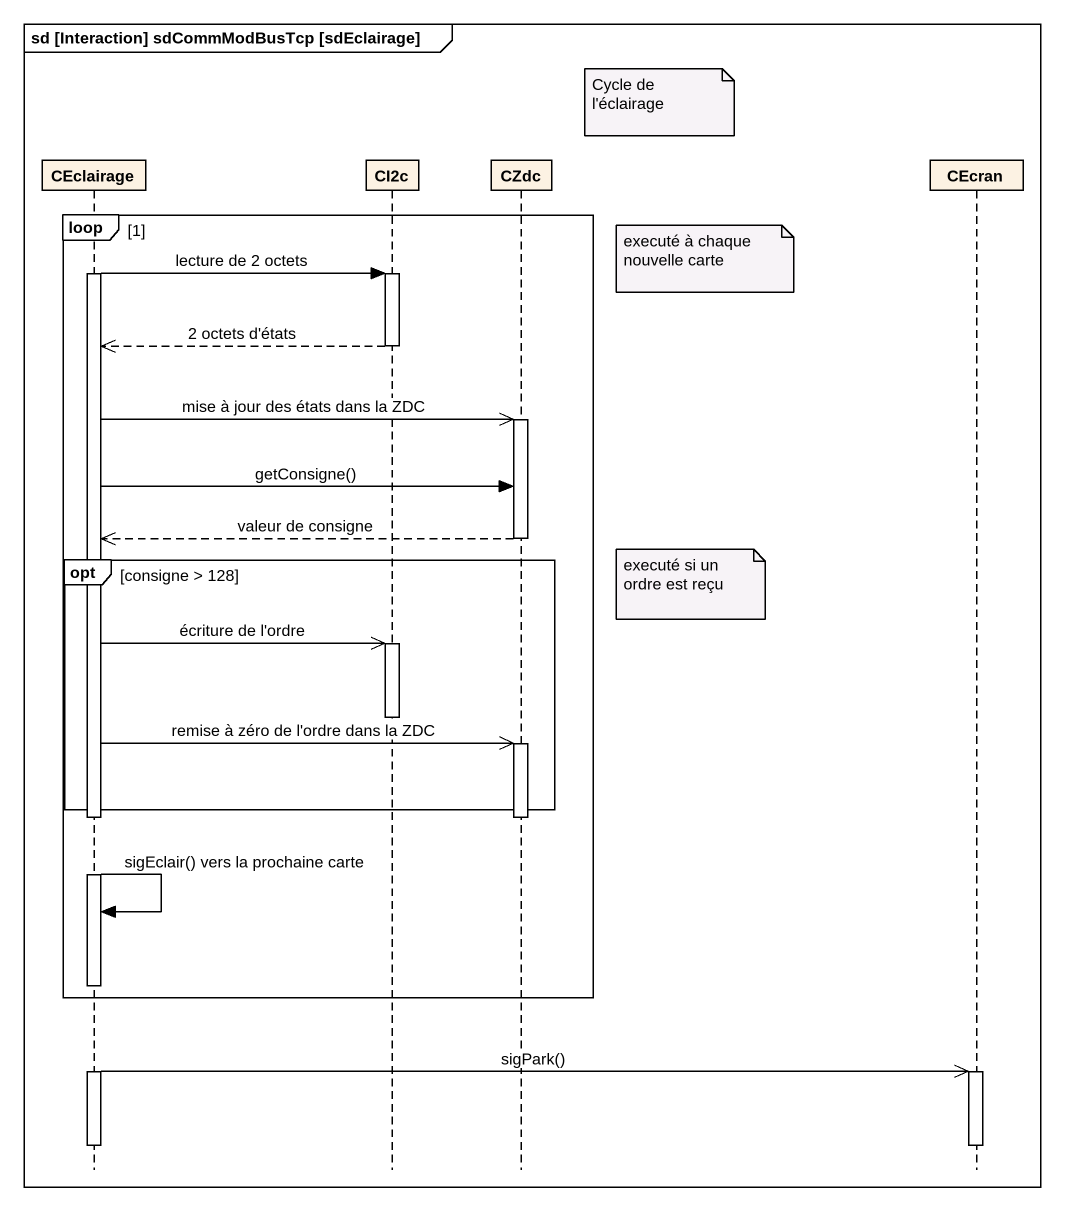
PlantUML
@startuml
mainframe sd [Interaction] sdCommModBusTcp [sdEclairage]
hide footbox
participant CEclairage
participant CI2c
participant CZdc
participant CEcran

note right of CZdc : Cycle de l'éclairage
loop 1
  note right of CZdc : executé à chaque nouvelle carte
  activate CEclairage
  CEclairage -> CI2c : lecture de 2 octets
  activate CI2c
  CI2c -->> CEclairage : 2 octets d'états
  deactivate CI2c
  CEclairage ->> CZdc : mise à jour des états dans la ZDC
  activate CZdc
  CEclairage -> CZdc : getConsigne()
  CZdc -->> CEclairage : valeur de consigne
  deactivate CZdc
  opt consigne > 128
    note right of CZdc : executé si un ordre est reçu
    CEclairage ->> CI2c : écriture de l'ordre
    activate CI2c
    deactivate CI2c
    CEclairage ->> CZdc : remise à zéro de l'ordre dans la ZDC
    activate CZdc
  end
  deactivate CZdc
  CEclairage -> CEclairage : sigEclair() vers la prochaine carte
end
CEclairage ->> CEcran : sigPark()
activate CEcran
deactivate CEclairage
deactivate CEcran
@enduml
